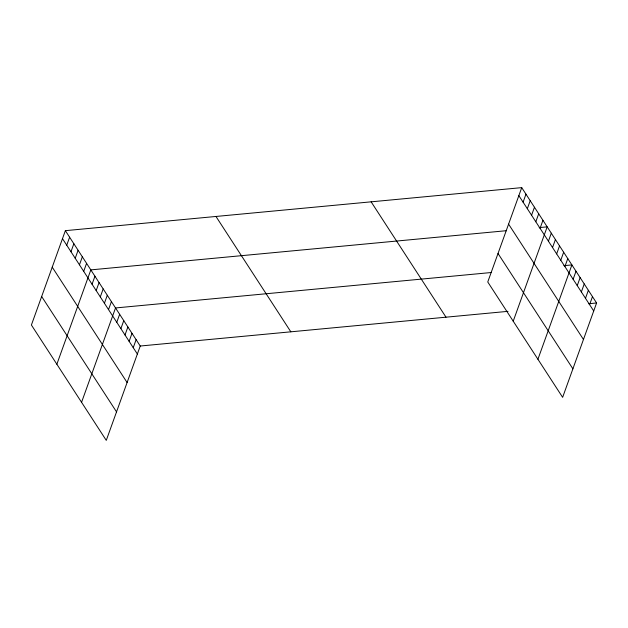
<?xml version="1.0" encoding="UTF-8"?>
<svg xmlns="http://www.w3.org/2000/svg" width="628" height="628" viewBox="0 0 628 628"><rect width="100%" height="100%" fill="white"/><g stroke="black" fill="none" stroke-linecap="round" stroke-linejoin="round"><path stroke-width="0.94" d="M65.367 230.664L31.4 325.014L106.273 440.369L140.24 346.02L65.367 230.664L521.727 187.631L596.6 302.986L562.633 397.336L487.76 281.98L521.727 187.631M66.733 245.203L69.614 237.203M70.972 251.742L73.853 243.735M75.219 258.273L78.092 250.274M79.458 264.812L82.339 256.813M83.697 271.351L86.578 263.352M56.858 364.232L90.825 269.883L506.435 230.696M92.057 284.233L94.938 276.234M96.178 290.576L99.059 282.576M100.299 296.918L103.18 288.919M104.413 303.269L107.294 295.262M108.534 309.612L111.415 301.605M81.562 402.305L115.528 307.956L491.277 272.521M116.769 322.297L119.65 314.298M120.89 328.64L123.763 320.641M125.003 334.991L127.884 326.984M129.125 341.334L132.006 333.335M133.238 347.676L136.119 339.677M523.093 202.169L525.974 194.17M527.332 208.708L530.213 200.701M531.578 215.239L534.459 207.24M535.817 221.778L538.698 213.779M540.064 228.317L542.945 220.318M513.217 321.198L547.184 226.849L539.209 227.603M548.425 241.199L551.305 233.2M552.538 247.542L555.419 239.543M556.659 253.885L559.54 245.886M560.773 260.235L563.654 252.228M564.894 266.578L567.775 258.571M537.921 359.271L571.896 264.922L563.92 265.668M573.129 279.264L576.009 271.265M577.25 285.607L580.131 277.607M581.363 291.957L584.244 283.95M585.484 298.3L588.365 290.301M589.598 304.643L592.479 296.644M140.24 346.02L508.013 311.339M588.624 303.74L596.6 302.986M518.846 195.63L593.719 310.986M508.586 224.125L583.459 339.481M498.02 253.484L572.893 368.84M371.132 201.831L445.998 317.187M215.969 216.464L290.835 331.82M62.486 238.664L137.359 354.019M52.226 267.159L127.099 382.515M41.66 296.518L116.533 411.874"/></g></svg>
